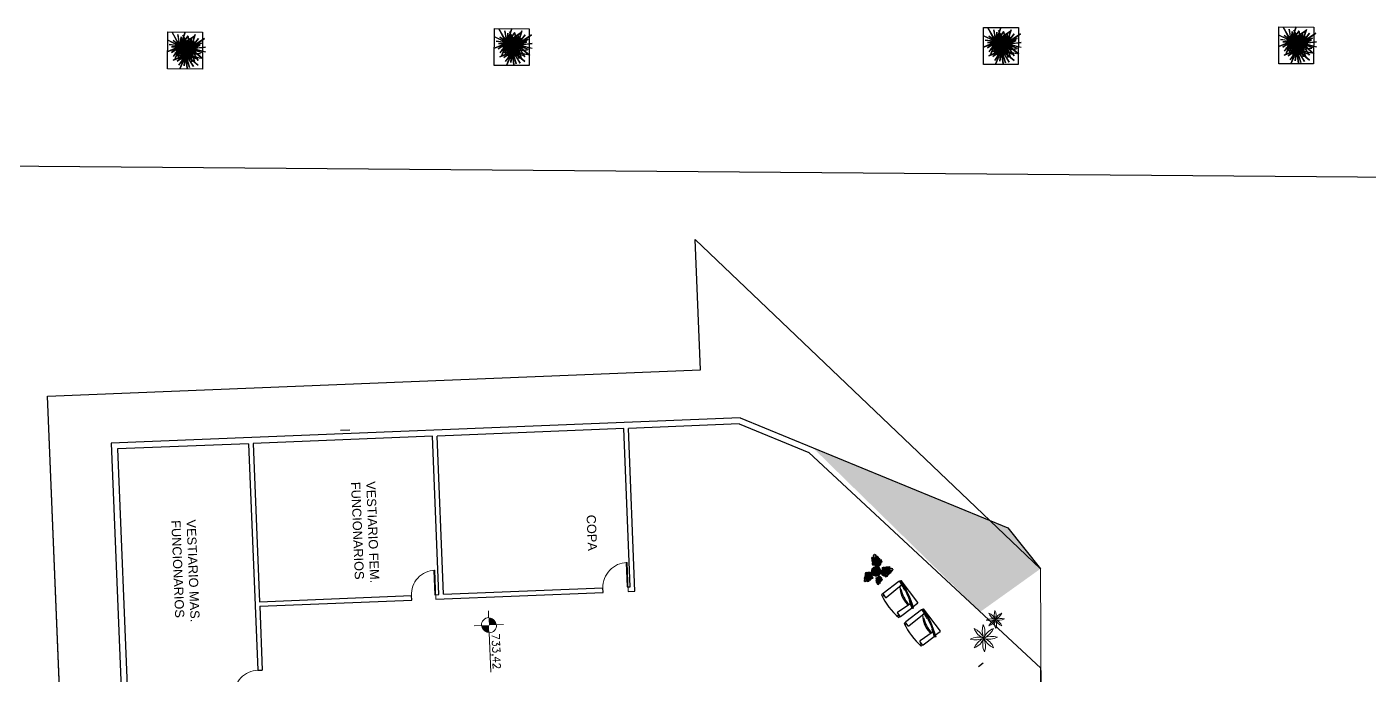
# Model space of a CAD drawing. Header units: metres. Extents: x 322294 to 7190115, y 7390841 to 10157759.
# Drawn here: x 323116.29 to 323160.45, y 7393334.34 to 7393355.66 of the extents above; entities that cross this region are included whole.
import ezdxf

# ---------------------------------------------------------------- set-up
doc = ezdxf.new("R2010")
doc.units = ezdxf.units.M
doc.linetypes.add('DASHED', pattern=[19.05, 12.7, -6.35])
doc.layers.get('0').update_dxf_attribs({"lineweight": 18})
for name, color, linetype, lineweight in [('352_HIDROG_INTERM_TOP', 4, 'Continuous', 18), ('ESQUADRIA', 2, 'Continuous', 15), ('estofado', 7, 'Continuous', 25), ('linagrossa', 7, 'Continuous', 25), ('PAREDE EXTERNA', 6, 'Continuous', 30), ('PAREDE INTERNA', 181, 'Continuous', 25)]:
    doc.layers.add(name, color=color, linetype=linetype, lineweight=lineweight)
for name, color, linetype in [('MEBEL', 7, 'DASHED'), ('Piscina', 141, 'Continuous'), ('TEXTO', 2, 'Continuous'), ('VEGET', 64, 'Continuous')]:
    doc.layers.add(name, color=color, linetype=linetype)
doc.styles.add('ROMANS', font='romans.shx')
doc.styles.get("Standard").update_dxf_attribs({"font": 'arial.ttf'})

# ---------------------------------------------------------------- blocks, each defined once
blk = doc.blocks.new('new block.dwg poltrona')
at = {"layer": 'MEBEL', "color": 7, "linetype": 'Continuous', "ltscale": 0.7}
for p, q in [((-704, 950), (-828, 516)), ((-703, 444), (-547, 904)), ((-695, 962), (-679, 1017)), ((-560, 929), (-679, 963)), ((-631, 950), (-614, 1011)), ((-896, 276), (-846, 451)), ((-885, 480), (-867, 504)), ((48, 734), (-109, 104)), ((27, 66), (205, 690)), ((192, 715), (72, 749)), ((144, 728), (161, 790)), ((144, 728), (161, 790)), ((204, 705), (219, 760)), ((204, 705), (205, 711)), ((0, 0), (-883, 252)), ((-95, 80), (2, 52)), ((10, 28), (0, 0)), ((10, 28), (18, 54))]:
    blk.add_line(p, q, dxfattribs=at)
for centre, radius, start, end in [((-685, 944), 20, 74.0623, 164.0623), ((-847, -1272), 2295, 62.3176, 85.807), ((-566, 910), 20, 341.2493, 74.0623), ((1160, 3194), 3398, 232.9996, 250.0441), ((1160, 3194), 3368, 232.9996, 250.0441), ((-856, -521), 1026, 88.4288, 90.6413), ((-809, 511), 20, 164.0623, 233.737), ((1160, 3194), 3348, 233.737, 235.5624), ((-722, 449), 20, 235.5624, 344.0623), ((-557, 392), 152, 147.8366, 166.0258), ((-643, 446), 50, 79.6415, 147.8366), ((-856, -521), 1006, 48.2769, 79.2573), ((-795, -385), 895, 39.3754, 79.6415), ((67, 730), 20, 74.0623, 166.8753), ((186, 695), 20, 344.0623, 74.0623), ((-877, 271), 20, 164.0623, 254.0876), ((-685, 424), 20, 166.0258, 236.345), ((1160, 3194), 3348, 236.345, 237.7818), ((1160, 3194), 3348, 244.2937, 247.2111), ((-129, 126), 20, 247.2111, 330.3808), ((-202, 167), 103, 330.3808, 2.1619), ((-89, 99), 20, 166.0798, 254.0623), ((-119, 170), 20, 2.1619, 39.3754), ((8, 71), 20, 254.0623, 344.0623)]:
    blk.add_arc(centre, radius, start, end, dxfattribs=at)
blk = doc.blocks.new('planta coqueiro')
at = {"layer": 'estofado', "ltscale": 0.1}
h = blk.add_hatch(color=75, dxfattribs=at)
h.set_gradient(color1=(108, 164, 86), color2=(102, 154, 81), one_color=1, tint=0.46, name='CYLINDER')
h.paths.add_polyline_path([(-1182.099, -50.289, 0.033062), (-1182.098, -50.233, -0.981895), (-1182.101, -50.198, 0.048855), (-1182.119, -50.117, -1.138233), (-1182.135, -50.077, 0.018864), (-1182.149, -50.048, 0.208979), (-1182.229, -50.035, -0.346636), (-1182.188, -50.146, -0.418428), (-1182.207, -50.127, 0.046427), (-1182.209, -50.105, -0.994855), (-1182.223, -50.067, 0.044381), (-1182.235, -50.05, 0.18118), (-1182.289, -50.043, -0.18833), (-1182.24, -50.143, 0.191426), (-1182.327, -50.038, -1.174476), (-1182.355, -50.033, 0.140528), (-1182.389, -50.049, -0.125367), (-1182.309, -50.107, -2.245001), (-1182.316, -50.124, -0.031976), (-1182.326, -50.122, 0.181425), (-1182.437, -50.046, 0.094503), (-1182.497, -50.069, -0.138196), (-1182.421, -50.091, -1.074478), (-1182.396, -50.11, -0.088291), (-1182.367, -50.152, -0.144087), (-1182.502, -50.093, 0.388768), (-1182.376, -50.186, -0.041945), (-1182.389, -50.194, -1.340573), (-1182.416, -50.203, -0.196063), (-1182.481, -50.189, 0.307628), (-1182.422, -50.247, 0.111291), (-1182.322, -50.218, -0.314907), (-1182.298, -50.23, -0.122145), (-1182.409, -50.261, 0.291545), (-1182.346, -50.298, 0.043027), (-1182.312, -50.288, -1.339402), (-1182.279, -50.271, 0.060072), (-1182.241, -50.24, -0.231117), (-1182.338, -50.314, 0.11449), (-1182.276, -50.362, -0.376746), (-1182.111, -50.305, 0.228124), (-1182.371, -50.167, -0.2613)])
h = blk.add_hatch(color=35, dxfattribs=at)
h.set_gradient(color1=(166, 115, 84), color2=(109, 75, 55), one_color=1, tint=0.32, name='INVCYLINDER')
h.paths.add_polyline_path([(-1182.059, -50.411, 0.893253), (-1182.047, -50.407, 0.378604), (-1182.371, -50.167, -0.322151)])
h = blk.add_hatch(color=9, dxfattribs=at)
h.set_gradient(color1=(185, 193, 193), color2=(81, 92, 92), one_color=1, tint=0.34, name='CURVED')
h.paths.add_polyline_path([(-1182.11, -50.307, 0.00155), (-1182.111, -50.305, 0.067559), (-1182.145, -50.296, 0.253608), (-1182.202, -50.432, -0.036817), (-1182.173, -50.425, -0.290631)])
h = blk.add_hatch(color=33, dxfattribs=at)
h.set_gradient(color1=(179, 165, 128), color2=(150, 134, 90), one_color=1, tint=0.47)
h.paths.add_polyline_path([(-1182.144, -50.34, 1), (-1182.131, -50.34, 1)])
h = blk.add_hatch(color=33, dxfattribs=at)
h.set_gradient(color1=(179, 165, 128), color2=(150, 134, 90), one_color=1, tint=0.47)
h.paths.add_polyline_path([(-1182.121, -50.322, 1), (-1182.107, -50.322, 1)])
h = blk.add_hatch(color=9, dxfattribs=at)
h.set_gradient(color1=(185, 193, 193), color2=(81, 92, 92), one_color=1, tint=0.34, name='CURVED')
h.paths.add_polyline_path([(-1181.946, -50.343, 0.06904), (-1181.938, -50.308, 0.288006), (-1182.098, -50.27, -0.011646), (-1182.099, -50.289, -0.009266), (-1182.093, -50.299, -0.341204)])
h = blk.add_hatch(color=33, dxfattribs=at)
h.set_gradient(color1=(179, 165, 128), color2=(150, 134, 90), one_color=1, tint=0.47)
h.paths.add_polyline_path([(-1182.077, -50.311, 1), (-1182.045, -50.311, 1)])
h = blk.add_hatch(color=35, dxfattribs=at)
h.set_gradient(color1=(166, 115, 84), color2=(109, 75, 55), one_color=1, tint=0.32, name='INVCYLINDER')
h.paths.add_polyline_path([(-1181.81, -50.087, -0.309503), (-1182.039, -50.395, 0.839346), (-1182.034, -50.408, 0.363207)])
h = blk.add_hatch(color=33, dxfattribs=at)
h.set_gradient(color1=(179, 165, 128), color2=(150, 134, 90), one_color=1, tint=0.47)
h.paths.add_polyline_path([(-1182.024, -50.337, 1), (-1181.992, -50.337, 1)])
h = blk.add_hatch(color=75, dxfattribs=at)
h.set_gradient(color1=(108, 164, 86), color2=(79, 120, 63), one_color=1, tint=0.36, name='CYLINDER')
h.paths.add_polyline_path([(-1181.861, -50.136, -0.314907), (-1181.873, -50.16, -0.122145), (-1181.904, -50.049, 0.291545), (-1181.941, -50.112, 0.043027), (-1181.931, -50.146, -1.339402), (-1181.914, -50.179, 0.060072), (-1181.883, -50.217, -0.231117), (-1181.957, -50.12, 0.11449), (-1182.005, -50.182, -0.376746), (-1181.948, -50.347, 0.228124), (-1181.81, -50.087, -0.2613), (-1181.932, -50.359, 0.033062), (-1181.876, -50.36, -0.981895), (-1181.841, -50.357, 0.048855), (-1181.76, -50.339, -1.138233), (-1181.72, -50.323, 0.018864), (-1181.691, -50.309, 0.208979), (-1181.678, -50.229, -0.346636), (-1181.789, -50.27, -0.418428), (-1181.77, -50.25, 0.046427), (-1181.748, -50.249, -0.994855), (-1181.71, -50.235, 0.044381), (-1181.693, -50.223, 0.18118), (-1181.686, -50.169, -0.18833), (-1181.786, -50.218, 0.191426), (-1181.681, -50.131, -1.174476), (-1181.676, -50.103, 0.140528), (-1181.692, -50.069, -0.125367), (-1181.75, -50.149, -2.245001), (-1181.767, -50.142, -0.031976), (-1181.765, -50.132, 0.181425), (-1181.689, -50.021, 0.094503), (-1181.712, -49.961, -0.138196), (-1181.734, -50.037, -1.074478), (-1181.753, -50.062, -0.088291), (-1181.795, -50.091, -0.144087), (-1181.736, -49.956, 0.388768), (-1181.829, -50.082, -0.041945), (-1181.837, -50.069, -1.340573), (-1181.846, -50.042, -0.196063), (-1181.832, -49.977, 0.307628), (-1181.89, -50.036, 0.111291)])
h = blk.add_hatch(color=75, dxfattribs=at)
h.set_gradient(color1=(108, 164, 86), color2=(128, 178, 108), one_color=1, tint=0.56, name='CYLINDER')
h.paths.add_polyline_path([(-1182.107, -50.557, -0.021499), (-1182.1, -50.536, 0.033062), (-1182.142, -50.561, -0.981895), (-1182.166, -50.579, 0.048855), (-1182.216, -50.63, -1.138233), (-1182.238, -50.661, 0.018864), (-1182.253, -50.684, 0.208979), (-1182.225, -50.749, -0.346636), (-1182.163, -50.667, -0.218356), (-1182.116, -50.605, -0.045186), (-1182.108, -50.558, -0.00127), (-1182.108, -50.558, -0.001036)])
h = blk.add_hatch(color=75, dxfattribs=at)
h.set_gradient(color1=(108, 164, 86), color2=(128, 178, 108), one_color=1, tint=0.56, name='CYLINDER')
h.paths.add_polyline_path([(-1182.168, -50.69, 0.046427), (-1182.183, -50.702, -0.994855), (-1182.204, -50.729, 0.044381), (-1182.211, -50.746, 0.18118), (-1182.191, -50.789, -0.18833), (-1182.141, -50.707, 0.191426), (-1182.177, -50.818, -0.461932), (-1182.159, -50.824, -0.164855), (-1182.111, -50.685, -0.076989), (-1182.116, -50.605, 0.218356), (-1182.163, -50.667, -0.418428)])
h = blk.add_hatch(color=9, dxfattribs=at)
h.set_gradient(color1=(185, 193, 193), color2=(81, 92, 92), one_color=1, tint=0.34, name='CURVED')
h.paths.add_polyline_path([(-1182.172, -50.435, 0.03292), (-1182.2, -50.443, 0.221446), (-1182.125, -50.55, -0.019377), (-1182.1, -50.536, -0.005069), (-1182.098, -50.531, -0.256969)])
h = blk.add_hatch(color=33, dxfattribs=at)
h.set_gradient(color1=(179, 165, 128), color2=(150, 134, 90), one_color=1, tint=0.47)
h.paths.add_polyline_path([(-1182.159, -50.413, 1), (-1182.172, -50.413, 1)])
h = blk.add_hatch(color=75, dxfattribs=at)
h.set_gradient(color1=(108, 164, 86), color2=(128, 178, 108), one_color=1, tint=0.56, name='CYLINDER')
h.paths.add_polyline_path([(-1182.116, -50.778, 0.181425), (-1182.119, -50.894, 0.094503), (-1182.075, -50.927, -0.138196), (-1182.094, -50.862, -1.074478), (-1182.092, -50.835, -0.088291), (-1182.075, -50.794, -0.144087), (-1182.055, -50.92, 0.289779), (-1182.062, -50.79, -0.111568), (-1182.111, -50.685, 0.164855), (-1182.159, -50.824, -0.461932), (-1182.167, -50.841, 0.140528), (-1182.14, -50.859, -0.125367), (-1182.135, -50.773, -2.245001), (-1182.119, -50.771, -0.031976)])
h = blk.add_hatch(color=33, dxfattribs=at)
h.set_gradient(color1=(179, 165, 128), color2=(150, 134, 90), one_color=1, tint=0.47)
h.paths.add_polyline_path([(-1182.13, -50.451, 1), (-1182.162, -50.451, 1)])
h = blk.add_hatch(color=33, dxfattribs=at)
h.set_gradient(color1=(179, 165, 128), color2=(150, 134, 90), one_color=1, tint=0.47)
h.paths.add_polyline_path([(-1182.131, -50.478, 1), (-1182.151, -50.478, 1)])
h = blk.add_hatch(color=33, dxfattribs=at)
h.set_gradient(color1=(179, 165, 128), color2=(150, 134, 90), one_color=1, tint=0.47)
edge = h.paths.add_edge_path()
edge.add_spline(control_points=[(-1182.129, -50.39), (-1182.13, -50.395), (-1182.133, -50.406), (-1182.111, -50.409), (-1182.1, -50.399), (-1182.085, -50.384), (-1182.102, -50.375), (-1182.103, -50.359), (-1182.119, -50.357), (-1182.127, -50.364), (-1182.137, -50.376), (-1182.126, -50.379), (-1182.128, -50.385), (-1182.129, -50.39)], knot_values=[0, 0, 0, 0, 0.013257, 0.026829, 0.049794, 0.061679, 0.077395, 0.091145, 0.103762, 0.116513, 0.127768, 0.131661, 0.143887, 0.143887, 0.143887, 0.143887], degree=3, periodic=0)
h = blk.add_hatch(color=33, dxfattribs=at)
h.set_gradient(color1=(179, 165, 128), color2=(150, 134, 90), one_color=1, tint=0.47)
edge = h.paths.add_edge_path()
edge.add_spline(control_points=[(-1182.116, -50.507), (-1182.113, -50.511), (-1182.108, -50.521), (-1182.09, -50.509), (-1182.088, -50.494), (-1182.087, -50.473), (-1182.105, -50.478), (-1182.116, -50.466), (-1182.13, -50.476), (-1182.132, -50.486), (-1182.131, -50.501), (-1182.121, -50.496), (-1182.118, -50.502), (-1182.116, -50.507)], knot_values=[0, 0, 0, 0, 0.013257, 0.026829, 0.049794, 0.061679, 0.077395, 0.091145, 0.103762, 0.116513, 0.127768, 0.131661, 0.143887, 0.143887, 0.143887, 0.143887], degree=3, periodic=0)
h = blk.add_hatch(color=35, dxfattribs=at)
h.set_gradient(color1=(166, 115, 84), color2=(109, 75, 55), one_color=1, tint=0.32, name='INVCYLINDER')
h.paths.add_polyline_path([(-1181.981, -50.403, 0.597045), (-1181.985, -50.4, 0.455658), (-1182.062, -50.79, -0.387777)])
h = blk.add_hatch(color=33, dxfattribs=at)
h.set_gradient(color1=(179, 165, 128), color2=(150, 134, 90), one_color=1, tint=0.47)
h.paths.add_polyline_path([(-1182.097, -50.413, 1), (-1182.11, -50.413, 1)])
h = blk.add_hatch(color=75, dxfattribs=at)
h.set_gradient(color1=(108, 164, 86), color2=(128, 178, 108), one_color=1, tint=0.56, name='CYLINDER')
h.paths.add_polyline_path([(-1181.971, -50.697, 0.11449), (-1181.965, -50.63, -0.376746), (-1182.084, -50.537, 0.228124), (-1182.062, -50.79, -0.289779), (-1182.055, -50.92, 0.388768), (-1182.046, -50.785, -0.041945), (-1182.034, -50.79, -1.340573), (-1182.015, -50.806, -0.196063), (-1181.995, -50.859, 0.307628), (-1181.981, -50.79, 0.111291), (-1182.048, -50.731, -0.314907), (-1182.051, -50.707, -0.122145), (-1181.976, -50.774, 0.291545), (-1181.979, -50.71, 0.043027), (-1182.002, -50.691, -1.339402), (-1182.03, -50.674, 0.060072), (-1182.07, -50.662, -0.231117)])
h = blk.add_hatch(color=33, dxfattribs=at)
h.set_gradient(color1=(179, 165, 128), color2=(150, 134, 90), one_color=1, tint=0.47)
h.paths.add_polyline_path([(-1182.076, -50.401, 1), (-1182.095, -50.401, 1)])
h = blk.add_hatch(color=33, dxfattribs=at)
h.set_gradient(color1=(179, 165, 128), color2=(150, 134, 90), one_color=1, tint=0.47)
h.paths.add_polyline_path([(-1182.075, -50.437, 1), (-1182.088, -50.437, 1)])
h = blk.add_hatch(color=9, dxfattribs=at)
h.set_gradient(color1=(185, 193, 193), color2=(81, 92, 92), one_color=1, tint=0.34, name='CURVED')
h.paths.add_polyline_path([(-1181.925, -50.436, -0.449638), (-1182.083, -50.536, 0.000699), (-1182.084, -50.537, 0.072477), (-1182.073, -50.568, 0.40511), (-1181.897, -50.445, 0.032975)])
h = blk.add_hatch(color=33, dxfattribs=at)
h.set_gradient(color1=(179, 165, 128), color2=(150, 134, 90), one_color=1, tint=0.47)
h.paths.add_polyline_path([(-1182.059, -50.452, 1), (-1182.079, -50.452, 1)])
h = blk.add_hatch(color=33, dxfattribs=at)
h.set_gradient(color1=(179, 165, 128), color2=(150, 134, 90), one_color=1, tint=0.47)
h.paths.add_polyline_path([(-1182.056, -50.426, 1), (-1182.069, -50.426, 1)])
h = blk.add_hatch(color=33, dxfattribs=at)
h.set_gradient(color1=(179, 165, 128), color2=(150, 134, 90), one_color=1, tint=0.47)
h.paths.add_polyline_path([(-1182.03, -50.375, 1), (-1182.05, -50.375, 1)])
h = blk.add_hatch(color=33, dxfattribs=at)
h.set_gradient(color1=(179, 165, 128), color2=(150, 134, 90), one_color=1, tint=0.47)
edge = h.paths.add_edge_path()
edge.add_spline(control_points=[(-1182.03, -50.481), (-1182.035, -50.48), (-1182.045, -50.477), (-1182.049, -50.499), (-1182.039, -50.51), (-1182.024, -50.525), (-1182.015, -50.508), (-1181.999, -50.508), (-1181.997, -50.491), (-1182.004, -50.483), (-1182.015, -50.473), (-1182.018, -50.484), (-1182.025, -50.483), (-1182.03, -50.481)], knot_values=[0, 0, 0, 0, 0.013257, 0.026829, 0.049794, 0.061679, 0.077395, 0.091145, 0.103762, 0.116513, 0.127768, 0.131661, 0.143887, 0.143887, 0.143887, 0.143887], degree=3, periodic=0)
h = blk.add_hatch(color=33, dxfattribs=at)
h.set_gradient(color1=(179, 165, 128), color2=(150, 134, 90), one_color=1, tint=0.47)
h.paths.add_polyline_path([(-1182.035, -50.42, 1), (-1182.048, -50.42, 1)])
h = blk.add_hatch(color=33, dxfattribs=at)
h.set_gradient(color1=(179, 165, 128), color2=(150, 134, 90), one_color=1, tint=0.47)
h.paths.add_polyline_path([(-1182.007, -50.444, 1), (-1182.02, -50.444, 1)])
h = blk.add_hatch(color=35, dxfattribs=at)
h.set_gradient(color1=(166, 115, 84), color2=(109, 75, 55), one_color=1, tint=0.32, name='INVCYLINDER')
h.paths.add_polyline_path([(-1181.763, -50.601, 0.456534), (-1182.009, -50.428, 0.533976), (-1182.008, -50.431, -0.385852)])
h = blk.add_hatch(color=33, dxfattribs=at)
h.set_gradient(color1=(179, 165, 128), color2=(150, 134, 90), one_color=1, tint=0.47)
h.paths.add_polyline_path([(-1181.985, -50.442, 1), (-1182.004, -50.442, 1)])
h = blk.add_hatch(color=33, dxfattribs=at)
h.set_gradient(color1=(179, 165, 128), color2=(150, 134, 90), one_color=1, tint=0.47)
h.paths.add_polyline_path([(-1181.959, -50.487, 1), (-1181.991, -50.487, 1)])
h = blk.add_hatch(color=33, dxfattribs=at)
h.set_gradient(color1=(179, 165, 128), color2=(150, 134, 90), one_color=1, tint=0.47)
h.paths.add_polyline_path([(-1181.944, -50.396, 1), (-1181.964, -50.396, 1)])
h = blk.add_hatch(color=33, dxfattribs=at)
h.set_gradient(color1=(179, 165, 128), color2=(150, 134, 90), one_color=1, tint=0.47)
h.paths.add_polyline_path([(-1181.932, -50.451, 1), (-1181.964, -50.451, 1)])
h = blk.add_hatch(color=33, dxfattribs=at)
h.set_gradient(color1=(179, 165, 128), color2=(150, 134, 90), one_color=1, tint=0.47)
h.paths.add_polyline_path([(-1181.926, -50.41, 1), (-1181.946, -50.41, 1)])
h = blk.add_hatch(color=9, dxfattribs=at)
h.set_gradient(color1=(185, 193, 193), color2=(81, 92, 92), one_color=1, tint=0.34, name='CURVED')
h.paths.add_polyline_path([(-1181.932, -50.359, -0.003321), (-1181.936, -50.361, -0.134103), (-1181.923, -50.426, -0.036923), (-1181.895, -50.433, 0.121396), (-1181.904, -50.36, -0.016535)])
h = blk.add_hatch(color=75, dxfattribs=at)
h.set_gradient(color1=(108, 164, 86), color2=(154, 193, 138), one_color=1, tint=0.65, name='HEMISPHERICAL')
h.paths.add_polyline_path([(-1181.772, -50.481, -0.346636), (-1181.696, -50.493, 0.208979), (-1181.715, -50.443, 0.018864), (-1181.735, -50.438, -1.138233), (-1181.763, -50.433, 0.048855), (-1181.816, -50.431, -0.981895), (-1181.84, -50.434, 0.033062), (-1181.875, -50.442, -0.2613), (-1181.763, -50.601, 0.228124), (-1181.884, -50.451, -0.376746), (-1181.9, -50.564, 0.11449), (-1181.862, -50.597, -0.231117), (-1181.826, -50.526, 0.060072), (-1181.841, -50.554, -1.339402), (-1181.848, -50.578, 0.043027), (-1181.85, -50.6, 0.291545), (-1181.819, -50.637, -0.122145), (-1181.813, -50.561, -0.314907), (-1181.802, -50.575, 0.111291), (-1181.808, -50.643, 0.307628), (-1181.764, -50.673, -0.196063), (-1181.781, -50.634, -1.340573), (-1181.778, -50.615, -0.041945), (-1181.775, -50.606, 0.388768), (-1181.7, -50.675, -0.144087), (-1181.754, -50.596, -0.088291), (-1181.724, -50.61, -1.074478), (-1181.708, -50.623, -0.138196), (-1181.685, -50.669, 0.094503), (-1181.678, -50.628, 0.181425), (-1181.74, -50.566, -0.031976), (-1181.742, -50.56, -2.245001), (-1181.733, -50.553, -0.125367), (-1181.685, -50.598, 0.140528), (-1181.68, -50.573, -1.174476), (-1181.686, -50.556, 0.191426), (-1181.764, -50.514, -0.18833), (-1181.694, -50.533, 0.18118), (-1181.705, -50.499, 0.044381), (-1181.718, -50.493, -0.994855), (-1181.743, -50.489, 0.046425), (-1181.758, -50.491, -0.418546)])
at = {"layer": 'estofado', "lineweight": 5, "ltscale": 0.1}
for centre, radius in [((-1182.138, -50.34), 0.00652), ((-1182.112, -50.342), 0.00987), ((-1182.114, -50.322), 0.00652), ((-1182.061, -50.311), 0.0161), ((-1182.058, -50.344), 0.00652), ((-1182.037, -50.349), 0.00987), ((-1182.032, -50.326), 0.00987), ((-1182.02, -50.306), 0.00987), ((-1182.008, -50.337), 0.0161), ((-1181.978, -50.328), 0.00987), ((-1182.165, -50.413), 0.00652), ((-1182.148, -50.393), 0.0161), ((-1182.146, -50.451), 0.0161), ((-1182.141, -50.478), 0.00987), ((-1182.141, -50.369), 0.00652), ((-1182.131, -50.356), 0.00652), ((-1182.131, -50.412), 0.00652), ((-1182.119, -50.442), 0.00987), ((-1182.103, -50.413), 0.00652), ((-1182.096, -50.355), 0.00987), ((-1182.099, -50.442), 0.00652), ((-1182.097, -50.461), 0.00652), ((-1182.089, -50.372), 0.00652), ((-1182.086, -50.401), 0.00987), ((-1182.088, -50.419), 0.00652), ((-1182.082, -50.437), 0.00652), ((-1182.072, -50.414), 0.00652), ((-1182.069, -50.452), 0.00987), ((-1182.063, -50.426), 0.00652), ((-1182.055, -50.517), 0.00987), ((-1182.052, -50.436), 0.00652), ((-1182.051, -50.361), 0.00652), ((-1182.04, -50.375), 0.00987), ((-1182.041, -50.42), 0.00652), ((-1182.025, -50.463), 0.00987), ((-1182.023, -50.414), 0.00652), ((-1182.018, -50.367), 0.00987), ((-1182.014, -50.444), 0.00652), ((-1182.011, -50.525), 0.00652), ((-1181.997, -50.467), 0.00987), ((-1181.999, -50.364), 0.00652), ((-1181.995, -50.442), 0.00987), ((-1181.989, -50.515), 0.00652), ((-1181.981, -50.354), 0.00987), ((-1181.975, -50.487), 0.0161), ((-1181.981, -50.414), 0.00652), ((-1181.975, -50.457), 0.00987), ((-1181.972, -50.397), 0.00652), ((-1181.963, -50.412), 0.00652), ((-1181.954, -50.396), 0.00987), ((-1181.948, -50.451), 0.0161), ((-1181.94, -50.38), 0.00652), ((-1181.936, -50.41), 0.00987)]:
    blk.add_circle(centre, radius, dxfattribs=at)
for centre, radius, start, end in [((-1182.334, -49.892), 0.262, 230.0122, 262.8088), ((-1182.389, -50.071), 0.116, 191.0186, 275.9966), ((-1182.408, -50.214), 0.171, 99.8207, 121.4151), ((-1182.498, -50.214), 0.146, 57.8752, 89.3481), ((-1182.431, -50.116), 0.088, 235.305, 279.6765), ((-1182.409, -50.174), 0.0733, 191.2825, 259.6799), ((-1182.483, -50.232), 0.191, 34.8613, 75.9935), ((-1182.436, -50.011), 0.236, 273.393, 298.7944), ((-1182.408, -50.1), 0.0158, 317.5673, 145.7919), ((-1182.401, -50.202), 0.0148, 182.4292, 35.5449), ((-1182.416, -50.02), 0.241, 271.7055, 299.5612), ((-1182.349, -50.23), 0.0684, 207.2921, 272.3073), ((-1182.498, -50.214), 0.146, 25.3016, 45.484), ((-1182.345, -50.101), 0.0691, 98.3059, 130.3029), ((-1182.464, -50.235), 0.201, 39.7257, 68.3087), ((-1182.341, -50.038), 0.0143, 160.6631, 359.0131), ((-1182.387, -50.1), 0.202, 281.8137, 291.6687), ((-1182.366, -50.178), 0.139, 281.5061, 333.5602), ((-1182.205, -50.204), 0.172, 219.608, 245.7334), ((-1182.415, -50.199), 0.184, 17.9062, 61.2534), ((-1182.311, -50.045), 0.079, 259.0186, 266.3445), ((-1182.319, -50.241), 0.0239, 28.8789, 98.7972), ((-1182.291, -50.07), 0.123, 255.9423, 283.4167), ((-1182.298, -50.274), 0.0198, 10.5489, 223.5686), ((-1182.305, -50.118), 0.0122, 205.201, 109.1617), ((-1182.33, -50.231), 0.0897, 36.1411, 80.3873), ((-1182.271, -50.118), 0.0778, 62.1153, 103.1932), ((-1182.393, -50.155), 0.153, 4.6076, 47.2701), ((-1182.387, -50.1), 0.202, 302.4488, 316.1997), ((-1182.161, -50.427), 0.132, 67.7465, 150.3213), ((-1182.248, -50.087), 0.127, 262.3137, 283.7119), ((-1182.311, -50.256), 0.119, 28.6905, 56.0246), ((-1182.216, -50.086), 0.02, 110.1108, 289.5198), ((-1182.326, -50.126), 0.119, 29.481, 39.6456), ((-1182.196, -49.873), 0.408, 264.4084, 278.6615), ((-1182.204, -50.133), 0.102, 56.9429, 104.1578), ((-1182.279, -50.116), 0.0958, 341.9118, 58.3844), ((-1182.194, -50.136), 0.112, 255.544, 283.8081), ((-1182.326, -50.126), 0.119, 359.2754, 10.1496), ((-1182.188, -50.127), 0.0192, 181.0153, 270.3634), ((-1182.299, -50.254), 0.144, 9.4944, 41.5537), ((-1182.457, -50.28), 0.342, 1.9256, 26.9542), ((-1182.129, -50.098), 0.0219, 103.7865, 298.5822), ((-1182.521, -50.25), 0.423, 24.1234, 28.4463), ((-1182.521, -50.25), 0.423, 7.0576, 18.2453), ((-1182.099, -50.216), 0.018, 95.6708, 273.5772), ((-1182.521, -50.25), 0.423, 354.6159, 2.1904), ((-1181.848, -50.253), 0.172, 129.608, 155.7334), ((-1182.07, -50.297), 0.132, 337.7465, 60.3213), ((-1181.821, -50.092), 0.139, 191.5061, 243.5602), ((-1181.873, -50.109), 0.0684, 117.2921, 182.3073), ((-1181.743, -50.071), 0.202, 191.8137, 201.6687), ((-1181.917, -50.16), 0.0198, 280.5489, 133.5686), ((-1181.516, -50.262), 0.408, 174.4084, 188.6615), ((-1181.743, -50.071), 0.202, 212.4488, 226.1997), ((-1181.923, -50.001), 0.342, 271.9256, 296.9542), ((-1181.663, -50.042), 0.241, 181.7055, 209.5612), ((-1181.779, -50.264), 0.112, 165.544, 193.8081), ((-1181.817, -50.049), 0.0733, 101.2825, 169.6799), ((-1181.654, -50.022), 0.236, 183.393, 208.7944), ((-1181.884, -50.139), 0.0239, 298.8789, 8.7972), ((-1181.897, -50.159), 0.144, 279.4944, 311.5537), ((-1181.846, -50.057), 0.0148, 92.4292, 305.5449), ((-1181.73, -50.21), 0.127, 172.3137, 193.7119), ((-1181.759, -50.027), 0.088, 145.305, 189.6765), ((-1181.899, -50.147), 0.119, 298.6905, 326.0246), ((-1181.893, -49.937), 0.423, 277.0576, 288.2453), ((-1181.713, -50.167), 0.123, 165.9423, 193.4167), ((-1181.714, -50.069), 0.116, 101.0186, 185.9966), ((-1181.874, -50.128), 0.0897, 306.1411, 350.3873), ((-1181.535, -50.124), 0.262, 140.0122, 172.8088), ((-1181.857, -49.96), 0.146, 295.3016, 315.484), ((-1181.759, -50.179), 0.0958, 251.9118, 328.3844), ((-1181.77, -50.27), 0.0192, 91.0153, 180.3634), ((-1181.842, -50.043), 0.184, 287.9062, 331.2534), ((-1181.798, -50.065), 0.153, 274.6076, 317.2701), ((-1181.761, -50.153), 0.0122, 115.201, 19.1617), ((-1181.769, -50.131), 0.119, 269.2754, 280.1496), ((-1181.688, -50.147), 0.079, 169.0186, 176.3445), ((-1181.875, -49.975), 0.191, 304.8613, 345.9935), ((-1181.741, -50.329), 0.0219, 13.7865, 208.5822), ((-1181.743, -50.05), 0.0158, 227.5673, 55.7919), ((-1181.878, -49.994), 0.201, 309.7257, 338.3087), ((-1181.729, -50.242), 0.02, 20.1108, 199.5198), ((-1181.857, -49.96), 0.146, 327.8752, 359.3481), ((-1181.893, -49.937), 0.423, 294.1234, 298.4463), ((-1181.857, -50.05), 0.171, 9.8207, 31.4151), ((-1181.769, -50.131), 0.119, 299.481, 309.6456), ((-1181.681, -50.117), 0.0143, 70.6631, 269.0131), ((-1181.761, -50.187), 0.0778, 332.1153, 13.1932), ((-1181.744, -50.113), 0.0691, 8.3059, 40.3029), ((-1181.776, -50.254), 0.102, 326.9429, 14.1578), ((-1181.932, -50.86), 0.366, 146.8994, 151.2222), ((-1182.165, -50.685), 0.0878, 179.7189, 226.9338), ((-1182.225, -50.647), 0.0189, 226.5625, 61.3582), ((-1182.142, -50.747), 0.0827, 104.6878, 181.1604), ((-1181.932, -50.86), 0.366, 129.8335, 141.0213), ((-1182.113, -50.777), 0.103, 152.2569, 162.4215), ((-1182.144, -50.74), 0.0672, 184.8913, 225.9691), ((-1182.194, -50.715), 0.0173, 232.8868, 52.2957), ((-1181.939, -50.8), 0.295, 124.7016, 149.7302), ((-1182.061, -50.811), 0.132, 127.3836, 170.046), ((-1182.113, -50.777), 0.103, 122.0514, 132.9256), ((-1182.018, -50.807), 0.159, 140.6821, 184.0293), ((-1182.177, -50.676), 0.0166, 303.7913, 33.1393), ((-1182.154, -50.57), 0.0155, 218.4468, 36.3532), ((-1182.072, -50.687), 0.0934, 118.5185, 167.7887), ((-1181.93, -50.824), 0.228, 142.4479, 179.8931), ((-1181.969, -50.825), 0.173, 162.5017, 191.0846), ((-1181.932, -50.86), 0.366, 117.3918, 124.9664), ((-1182.128, -50.765), 0.0105, 327.9769, 231.9376), ((-1182.026, -50.705), 0.103, 151.4664, 178.8006), ((-1181.963, -50.841), 0.165, 157.6373, 198.7695), ((-1182.179, -50.804), 0.0682, 21.7946, 29.1205), ((-1182.035, -50.73), 0.0775, 158.917, 203.1632), ((-1182.178, -50.738), 0.11, 25.0896, 46.4879), ((-1182.167, -50.676), 0.097, 18.3199, 46.584), ((-1182.17, -50.777), 0.106, 18.7183, 46.1926), ((-1182.358, -50.8), 0.352, 27.1843, 41.4375), ((-1181.971, -50.516), 0.114, 190.5225, 273.0973), ((-1182.057, -50.781), 0.12, 44.282, 96.3362), ((-1182.103, -50.833), 0.175, 65.2247, 78.9756), ((-1182.033, -50.717), 0.0207, 151.6549, 221.5732), ((-1182.148, -50.892), 0.208, 34.4815, 62.3371), ((-1182.145, -50.91), 0.204, 36.1689, 61.5704), ((-1182.018, -50.687), 0.0171, 133.3249, 346.3445), ((-1182.103, -50.833), 0.175, 44.5897, 54.4447), ((-1182.027, -50.744), 0.0591, 330.0681, 35.0833), ((-1182.113, -50.652), 0.149, 342.384, 8.5094), ((-1181.893, -49.937), 0.423, 264.6159, 272.1904), ((-1181.956, -50.498), 0.0862, 310.6037, 33.1785), ((-1181.808, -50.499), 0.112, 215.1916, 241.317), ((-1181.859, -50.359), 0.018, 5.6708, 183.5772), ((-1181.798, -50.707), 0.276, 98.7346, 106.3091), ((-1181.597, -50.452), 0.266, 182.2635, 196.5166), ((-1181.771, -50.598), 0.0907, 127.3648, 179.419), ((-1181.825, -50.67), 0.223, 73.9708, 98.9994), ((-1181.718, -50.603), 0.132, 169.2563, 179.1113), ((-1181.806, -50.594), 0.0446, 188.6177, 253.6329), ((-1181.841, -50.567), 0.0129, 237.3565, 90.3761), ((-1181.718, -50.603), 0.132, 144.7254, 158.4763), ((-1181.828, -50.432), 0.0117, 187.3478, 5.2542), ((-1181.765, -50.483), 0.0732, 177.1169, 205.3811), ((-1181.828, -50.565), 0.0939, 59.3713, 91.4307), ((-1181.664, -50.611), 0.157, 161.3638, 189.2195), ((-1181.798, -50.707), 0.276, 82.6797, 93.8675), ((-1181.817, -50.576), 0.0156, 2.1278, 72.0461), ((-1181.727, -50.512), 0.0829, 177.2131, 198.6113), ((-1181.656, -50.623), 0.154, 162.1306, 187.5321), ((-1181.763, -50.625), 0.0478, 201.2451, 269.6425), ((-1181.828, -50.573), 0.0778, 44.9004, 72.2346), ((-1181.782, -50.624), 0.00968, 65.3802, 278.4959), ((-1181.711, -50.537), 0.08, 177.5084, 204.9827), ((-1181.81, -50.582), 0.0585, 20.5377, 64.784), ((-1181.724, -50.632), 0.0574, 181.2486, 225.62), ((-1181.7, -50.6), 0.0754, 184.9285, 269.9064), ((-1181.742, -50.535), 0.0624, 42.5406, 119.0132), ((-1181.76, -50.478), 0.0125, 190.5617, 279.9097), ((-1181.753, -50.613), 0.0997, 53.655, 96.3174), ((-1181.778, -50.633), 0.12, 39.6716, 83.0188), ((-1181.749, -50.437), 0.0143, 162.3428, 357.1385), ((-1181.742, -50.567), 0.0776, 90.7754, 101.6496), ((-1181.778, -50.688), 0.0951, 55.441, 75.6234), ((-1181.592, -50.543), 0.171, 198.1162, 230.9128), ((-1181.74, -50.552), 0.00795, 351.7633, 255.7241), ((-1181.73, -50.491), 0.013, 171.4053, 350.8142), ((-1181.693, -50.547), 0.0515, 194.5805, 201.9064), ((-1181.791, -50.68), 0.125, 24.9315, 66.0637), ((-1181.798, -50.707), 0.276, 72.4788, 76.8016), ((-1181.796, -50.668), 0.131, 32.6164, 61.1993), ((-1181.716, -50.616), 0.0103, 315.1331, 143.3577), ((-1181.742, -50.567), 0.0776, 61.2795, 71.4441), ((-1181.762, -50.489), 0.0663, 356.7672, 43.9821), ((-1181.778, -50.688), 0.0951, 11.5769, 43.0498), ((-1181.745, -50.531), 0.0507, 357.7319, 38.8097), ((-1181.684, -50.565), 0.00931, 101.912, 300.2619), ((-1181.725, -50.575), 0.0451, 330.6221, 2.6192), ((-1181.789, -50.63), 0.111, 339.51, 1.1043), ((-1182.17, -50.829), 0.0123, 283.4391, 121.789), ((-1182.122, -50.802), 0.0597, 221.0818, 253.0788), ((-1182.011, -50.795), 0.147, 222.5967, 244.191), ((-1182.094, -50.848), 0.0136, 80.3433, 268.5678), ((-1181.968, -50.86), 0.126, 180.6511, 212.1241), ((-1181.968, -50.86), 0.126, 148.0776, 168.26), ((-1182.279, -50.891), 0.226, 352.7882, 25.5848), ((-1182.161, -50.861), 0.121, 330.9322, 35.574), ((-1182.124, -50.848), 0.0998, 313.7946, 38.7725), ((-1182.022, -50.795), 0.0128, 305.2051, 158.3208), ((-1182.071, -50.857), 0.076, 358.081, 42.4524), ((-1182.039, -50.814), 0.0633, 314.0585, 22.4559)]:
    blk.add_arc(centre, radius, start, end, dxfattribs=at)
at = {"layer": 'estofado', "ltscale": 0.1}
for centre, radius, start, end in [((-1182.431, -50.116), 0.088, 298.2976, 307.9049), ((-1182.048, -50.416), 0.154, 129.0122, 185.9347), ((-1182.048, -50.416), 0.125, 119.3518, 184.1737), ((-1182.048, -50.416), 0.154, 44.5248, 108.7916), ((-1182.048, -50.416), 0.125, 35.4554, 110.8148), ((-1181.759, -50.027), 0.088, 208.2976, 217.9049), ((-1182.048, -50.416), 0.154, 190.2712, 240.2168), ((-1182.048, -50.416), 0.125, 188.82, 246.4657), ((-1182.048, -50.416), 0.154, 247.0716, 247.3627), ((-1182.048, -50.416), 0.125, 253.7485, 350.5904), ((-1182.048, -50.416), 0.154, 260.7676, 348.9809), ((-1182.048, -50.416), 0.125, 355.3819, 25.9338), ((-1182.048, -50.416), 0.154, 353.3979, 21.0844), ((-1181.724, -50.632), 0.0574, 153.0201, 162.6275), ((-1182.071, -50.857), 0.076, 61.0735, 70.6809)]:
    blk.add_arc(centre, radius, start, end, dxfattribs=at)
at = {"layer": 'estofado', "lineweight": 20, "ltscale": 0.1}
for centre, radius, start, end in [((-1182.345, -50.471), 0.305, 12.0191, 95.0453), ((-1182.384, -50.506), 0.34, 16.3708, 87.7964), ((-1182.149, -50.074), 0.34, 289.0066, 357.7964), ((-1182.114, -50.113), 0.305, 284.942, 5.0453), ((-1181.854, -50.629), 0.263, 120.0005, 217.8213), ((-1181.81, -50.641), 0.293, 125.7916, 210.5723), ((-1182.094, -50.43), 0.00207, 308.368, 92.3311), ((-1182.053, -50.408), 0.00637, 203.8853, 8.3312), ((-1182.035, -50.401), 0.00703, 117.5535, 273.9476), ((-1182.008, -50.43), 0.00207, 87.6689, 231.632), ((-1181.979, -50.651), 0.221, 13.1287, 97.9094), ((-1181.961, -50.621), 0.199, 5.8797, 103.7005), ((-1181.984, -50.403), 0.00274, 352.069, 136.0321)]:
    blk.add_arc(centre, radius, start, end, dxfattribs=at)
at = {"layer": 'estofado', "lineweight": 5, "ltscale": 0.1}
for points in [[(-1182.129, -50.39), (-1182.129, -50.403), (-1182.116, -50.407), (-1182.097, -50.396), (-1182.09, -50.386), (-1182.1, -50.373), (-1182.106, -50.361), (-1182.118, -50.359), (-1182.129, -50.366), (-1182.133, -50.376), (-1182.13, -50.378), (-1182.129, -50.39)], [(-1182.116, -50.507), (-1182.107, -50.517), (-1182.095, -50.511), (-1182.088, -50.489), (-1182.089, -50.477), (-1182.105, -50.475), (-1182.117, -50.469), (-1182.128, -50.476), (-1182.131, -50.488), (-1182.128, -50.499), (-1182.124, -50.498), (-1182.116, -50.507)], [(-1182.03, -50.481), (-1182.043, -50.481), (-1182.047, -50.494), (-1182.035, -50.514), (-1182.025, -50.52), (-1182.013, -50.511), (-1182.001, -50.505), (-1181.998, -50.492), (-1182.006, -50.482), (-1182.016, -50.477), (-1182.018, -50.481), (-1182.03, -50.481)]]:
    blk.add_spline(points, degree=3, dxfattribs=at)
blk = doc.blocks.new('NIVEL 1')
for p, q in [((0, 0.379), (0, 0.2)), ((-0.379, 0), (-0.2, 0)), ((0, -0.2), (0, -0.39)), ((0.2, 0), (1.238, 0))]:
    blk.add_line(p, q)
at = {"const_width": 0.2}
for points in [[(0, 0.1, 0.414214), (-0.1, 0, 1)], [(0, -0.1, 0.414214), (0.1, 0, 1)]]:
    blk.add_lwpolyline(points, format="xyb", dxfattribs=at)
for start, end in [(0, 90), (180, 270)]:
    blk.add_arc((0, 0), 0.2, start, end)
at = {"style": 'ROMANS'}
blk.add_attdef('NIVEL', (0.224, 0.064), '', height=0.2, dxfattribs=at)
blk = doc.blocks.new('arbusto 2')
at = {"color": 3}
for centre, radius, start, end in [((-0.388, 0.15), 0.416, 296.6619, 21.1127), ((0.328, 0.15), 0.361, 155.4509, 253.6474), ((-0.15, 0.339), 0.37, 246.1127, 341.6619), ((-0.15, -0.402), 0.429, 28.6474, 110.4509), ((0.15, 0.402), 0.429, 208.6474, 290.4509), ((-0.328, -0.15), 0.361, 335.4509, 73.6474), ((0.15, -0.339), 0.37, 66.1127, 161.6619), ((0.388, -0.15), 0.416, 116.6619, 201.1127)]:
    blk.add_arc(centre, radius, start, end, dxfattribs=at)
blk = doc.blocks.new('A$C21090EC6')
for p, q in [((6.75, 6), (6, 13.12)), ((6, 13.12), (6.75, 7.5)), ((6.75, 6), (8.25, 13.12)), ((6.75, 7.5), (8.25, 13.12)), ((6.75, 6), (0, 8.25)), ((0, 8.25), (4.87, 6.75)), ((6.75, 6), (1.87, 12.75)), ((1.87, 12.75), (5.62, 7.12)), ((6.75, 6), (1.87, 9.75)), ((1.87, 9.75), (6.37, 6.37)), ((6.75, 6), (3.37, 7.87)), ((3.37, 7.87), (4.87, 6.75)), ((6.75, 6), (4.12, 11.25)), ((4.12, 11.25), (5.57, 7.63)), ((6.75, 6), (5.25, 10.5)), ((5.25, 10.5), (6.64, 7.02)), ((6.75, 6), (11.62, 12)), ((6.75, 6), (8.62, 11.25)), ((6.75, 6), (12.37, 9.75)), ((6.75, 6), (12.75, 7.87)), ((6.75, 6), (13.12, 6.75)), ((12.37, 9.75), (7.5, 6.75)), ((12.75, 7.87), (7.5, 6.37)), ((13.12, 6.75), (7.5, 6)), ((11.62, 12), (7.58, 7.33)), ((8.62, 11.25), (7.58, 7.33)), ((6.75, 6), (0.37, 2.25)), ((0.37, 2.25), (5.49, 4.81)), ((6.75, 6), (1.12, 4.87)), ((1.12, 4.87), (5.93, 5.52)), ((6.75, 6), (2.25, 6.37)), ((2.25, 6.37), (5.62, 6.37)), ((6.75, 6), (4.12, 0.37)), ((6.75, 6), (4.12, 2.62)), ((4.12, 2.62), (5.93, 5.52)), ((6.37, 4.87), (4.12, 0.37)), ((4.12, 0.37), (4.12, 0.37)), ((6.75, 6), (6, 0.75)), ((6, 0.75), (6.37, 4.87)), ((6.75, 6), (9.37, 0)), ((6.75, 6), (13.12, 3.37)), ((6.75, 6), (7.12, 1.87)), ((6.75, 6), (12, 5.25)), ((6.75, 6), (9.75, 1.87)), ((6.75, 6), (11.62, 2.62)), ((7.12, 1.87), (7.12, 4.87)), ((9.75, 1.87), (7.5, 5.25)), ((9.37, 0), (7.5, 4.87)), ((12, 5.25), (7.87, 5.62)), ((13.12, 3.37), (8.25, 5.25)), ((8.25, 5.25), (11.62, 2.62))]:
    blk.add_line(p, q)

msp = doc.modelspace()

# ---------------------------------------------------------------- hatches: boundary and pattern name
at = {"layer": 'Piscina'}
h = msp.add_hatch(color=256, dxfattribs=at)
h.dxf.hatch_style = 1
h.paths.add_polyline_path([(323147.661, 7393336.422), (323149.637, 7393337.834), (323148.565, 7393339.186), (323142.146, 7393341.822)])

# ---------------------------------------------------------------- linework, layer by layer
at = {"layer": '352_HIDROG_INTERM_TOP'}
for p, q in [((323138.453, 7393344.375), (323138.28, 7393348.662)), ((323138.28, 7393348.662), (323149.637, 7393337.834)), ((323116.977, 7393343.509), (323138.453, 7393344.375)), ((323117.717, 7393325.165), (323116.977, 7393343.509)), ((323149.861, 7393294.448), (323149.637, 7393337.834))]:
    msp.add_line(p, q, dxfattribs=at)
at = {"layer": 'ESQUADRIA'}
for p, q in [((323129.717, 7393336.984), (323129.684, 7393337.784)), ((323129.753, 7393336.836), (323129.714, 7393337.785)), ((323136.042, 7393337.24), (323136.009, 7393338.039)), ((323136.078, 7393337.091), (323136.039, 7393338.04))]:
    msp.add_line(p, q, dxfattribs=at)
for centre, radius, start, end in [((323129.731, 7393337), 0.785, 91.2155, 183.4049), ((323136.057, 7393337.225), 0.815, 91.2558, 181.2558), ((323123.907, 7393333.713), 0.785, 91.2155, 183.4049)]:
    msp.add_arc(centre, radius, start, end, dxfattribs=at)
at = {"layer": 'linagrossa'}
for p, q in [((323111.215, 7393351.12), (323204.665, 7393350.368)), ((323138.453, 7393344.375), (323138.28, 7393348.662)), ((323149.637, 7393337.834), (323138.28, 7393348.662)), ((323116.977, 7393343.509), (323138.453, 7393344.375)), ((323117.657, 7393326.663), (323116.977, 7393343.509))]:
    msp.add_line(p, q, dxfattribs=at)
for points in [[(323120.924, 7393354.273), (323120.929, 7393355.489), (323122.074, 7393355.483), (323122.069, 7393354.268)], [(323131.672, 7393354.387), (323131.678, 7393355.602), (323132.823, 7393355.597), (323132.818, 7393354.381)], [(323147.761, 7393354.422), (323147.766, 7393355.637), (323148.911, 7393355.632), (323148.906, 7393354.417)], [(323157.476, 7393354.441), (323157.481, 7393355.657), (323158.626, 7393355.651), (323158.621, 7393354.436)]]:
    msp.add_lwpolyline(points, close=True, dxfattribs=at)
at = {"layer": 'PAREDE EXTERNA'}
for p, q in [((323139.763, 7393342.801), (323119.069, 7393341.966)), ((323139.727, 7393342.6), (323136.081, 7393342.453)), ((323139.727, 7393342.6), (323142.022, 7393341.657)), ((323139.763, 7393342.801), (323148.565, 7393339.186)), ((323129.637, 7393342.193), (323123.74, 7393341.955)), ((323126.923, 7393342.395), (323126.607, 7393342.382)), ((323135.932, 7393342.447), (323129.787, 7393342.199)), ((323119.069, 7393341.966), (323119.67, 7393327.071)), ((323123.59, 7393341.949), (323119.277, 7393341.775)), ((323119.277, 7393341.775), (323119.614, 7393333.424)), ((323149.654, 7393334.572), (323142.022, 7393341.657)), ((323148.565, 7393339.186), (323149.637, 7393337.834)), ((323147.596, 7393334.622), (323147.753, 7393334.746)), ((323149.556, 7393322.527), (323149.654, 7393334.572))]:
    msp.add_line(p, q, dxfattribs=at)
at = {"layer": 'PAREDE INTERNA'}
for p, q in [((323129.847, 7393336.99), (323129.637, 7393342.193)), ((323129.996, 7393336.996), (323129.787, 7393342.199)), ((323136.141, 7393337.244), (323135.932, 7393342.447)), ((323136.297, 7393337.1), (323136.081, 7393342.453)), ((323123.59, 7393341.949), (323123.89, 7393334.498)), ((323123.74, 7393341.955), (323123.95, 7393336.752)), ((323129.684, 7393337.784), (323129.714, 7393337.785)), ((323136.009, 7393338.039), (323136.039, 7393338.04)), ((323123.95, 7393336.752), (323128.947, 7393336.953)), ((323128.953, 7393336.804), (323128.947, 7393336.953)), ((323129.717, 7393336.984), (323129.847, 7393336.99)), ((323129.753, 7393336.836), (323135.248, 7393337.057)), ((323129.996, 7393336.996), (323135.242, 7393337.207)), ((323135.248, 7393337.057), (323135.242, 7393337.207)), ((323136.042, 7393337.24), (323136.141, 7393337.244)), ((323136.078, 7393337.091), (323136.297, 7393337.1)), ((323123.956, 7393336.602), (323128.953, 7393336.804)), ((323123.956, 7393336.602), (323124.04, 7393334.504)), ((323123.89, 7393334.498), (323124.04, 7393334.504))]:
    msp.add_line(p, q, dxfattribs=at)

# ---------------------------------------------------------------- block references
at = {"xscale": 0.0009999999999999994, "yscale": 0.0009999999999999994, "zscale": 0.0009999999999999994, "rotation": 143.1164781966168}
for p in [(323145.042, 7393337.454), (323145.784, 7393336.517)]:
    msp.add_blockref('new block.dwg poltrona', p, dxfattribs=at)
at = {"xscale": 1.25, "yscale": 1.25, "zscale": 1.25, "rotation": 272.3102190075194}
msp.add_blockref('NIVEL 1', (323131.495, 7393335.98), dxfattribs=at).add_auto_attribs({'NIVEL': '733,42'})
at = {"color": 0, "rotation": 225.1872033779749}
msp.add_blockref('arbusto 2', (323148.154, 7393336.167), dxfattribs=at)
at = {"color": 0, "xscale": 1.506235243676367, "yscale": 1.506235243676367, "zscale": 1.506235243676367, "rotation": 225.1872033779749}
msp.add_blockref('arbusto 2', (323147.776, 7393335.555), dxfattribs=at)
at = {"layer": 'PAREDE EXTERNA', "rotation": 313.6170648262168}
msp.add_blockref('planta coqueiro', (323996.149, 7392516.766), dxfattribs=at)
at = {"layer": 'VEGET', "xscale": 0.0689040690710979, "yscale": 0.0689040690710979, "zscale": 0.0689040690710979, "rotation": 269.7387728791572}
for p in [(323120.929, 7393355.488), (323121.265, 7393355.409), (323131.678, 7393355.602), (323132.013, 7393355.523), (323147.766, 7393355.637), (323148.102, 7393355.558), (323157.481, 7393355.657), (323157.661, 7393355.371), (323157.817, 7393355.577), (323121.109, 7393355.203), (323131.857, 7393355.317), (323147.946, 7393355.352)]:
    msp.add_blockref('A$C21090EC6', p, dxfattribs=at)

# ---------------------------------------------------------------- texts
at = {"layer": 'TEXTO'}
note = msp.add_mtext_dynamic_manual_height_columns('\\P', width=11.6613, gutter_width=0, heights=[0.246, 0], dxfattribs=dict(at, insert=(323127.287, 7393352.371), char_height=0.3, attachment_point=1, rotation=272.3102))
for column, words in zip(note.columns.linked_columns, ['VESTIARIO FEM. \\PFUNCIONARIOS ']):
    column.text = words
at = {"layer": 'TEXTO', "insert": (323135.006, 7393339.619), "char_height": 0.3, "attachment_point": 1, "rotation": 272.3102}
msp.add_mtext_dynamic_manual_height_columns('COPA', width=11.6613, gutter_width=12.5, heights=[0.246], dxfattribs=at)
at = {"layer": 'TEXTO'}
note = msp.add_mtext_dynamic_manual_height_columns('\\P', width=11.6613, gutter_width=0, heights=[0.246, 0], dxfattribs=dict(at, insert=(323121.375, 7393351.111), char_height=0.3, attachment_point=1, rotation=272.3102))
for column, words in zip(note.columns.linked_columns, ['VESTIARIO MAS. \\PFUNCIONARIOS ']):
    column.text = words

doc.saveas('drawing.dxf')
